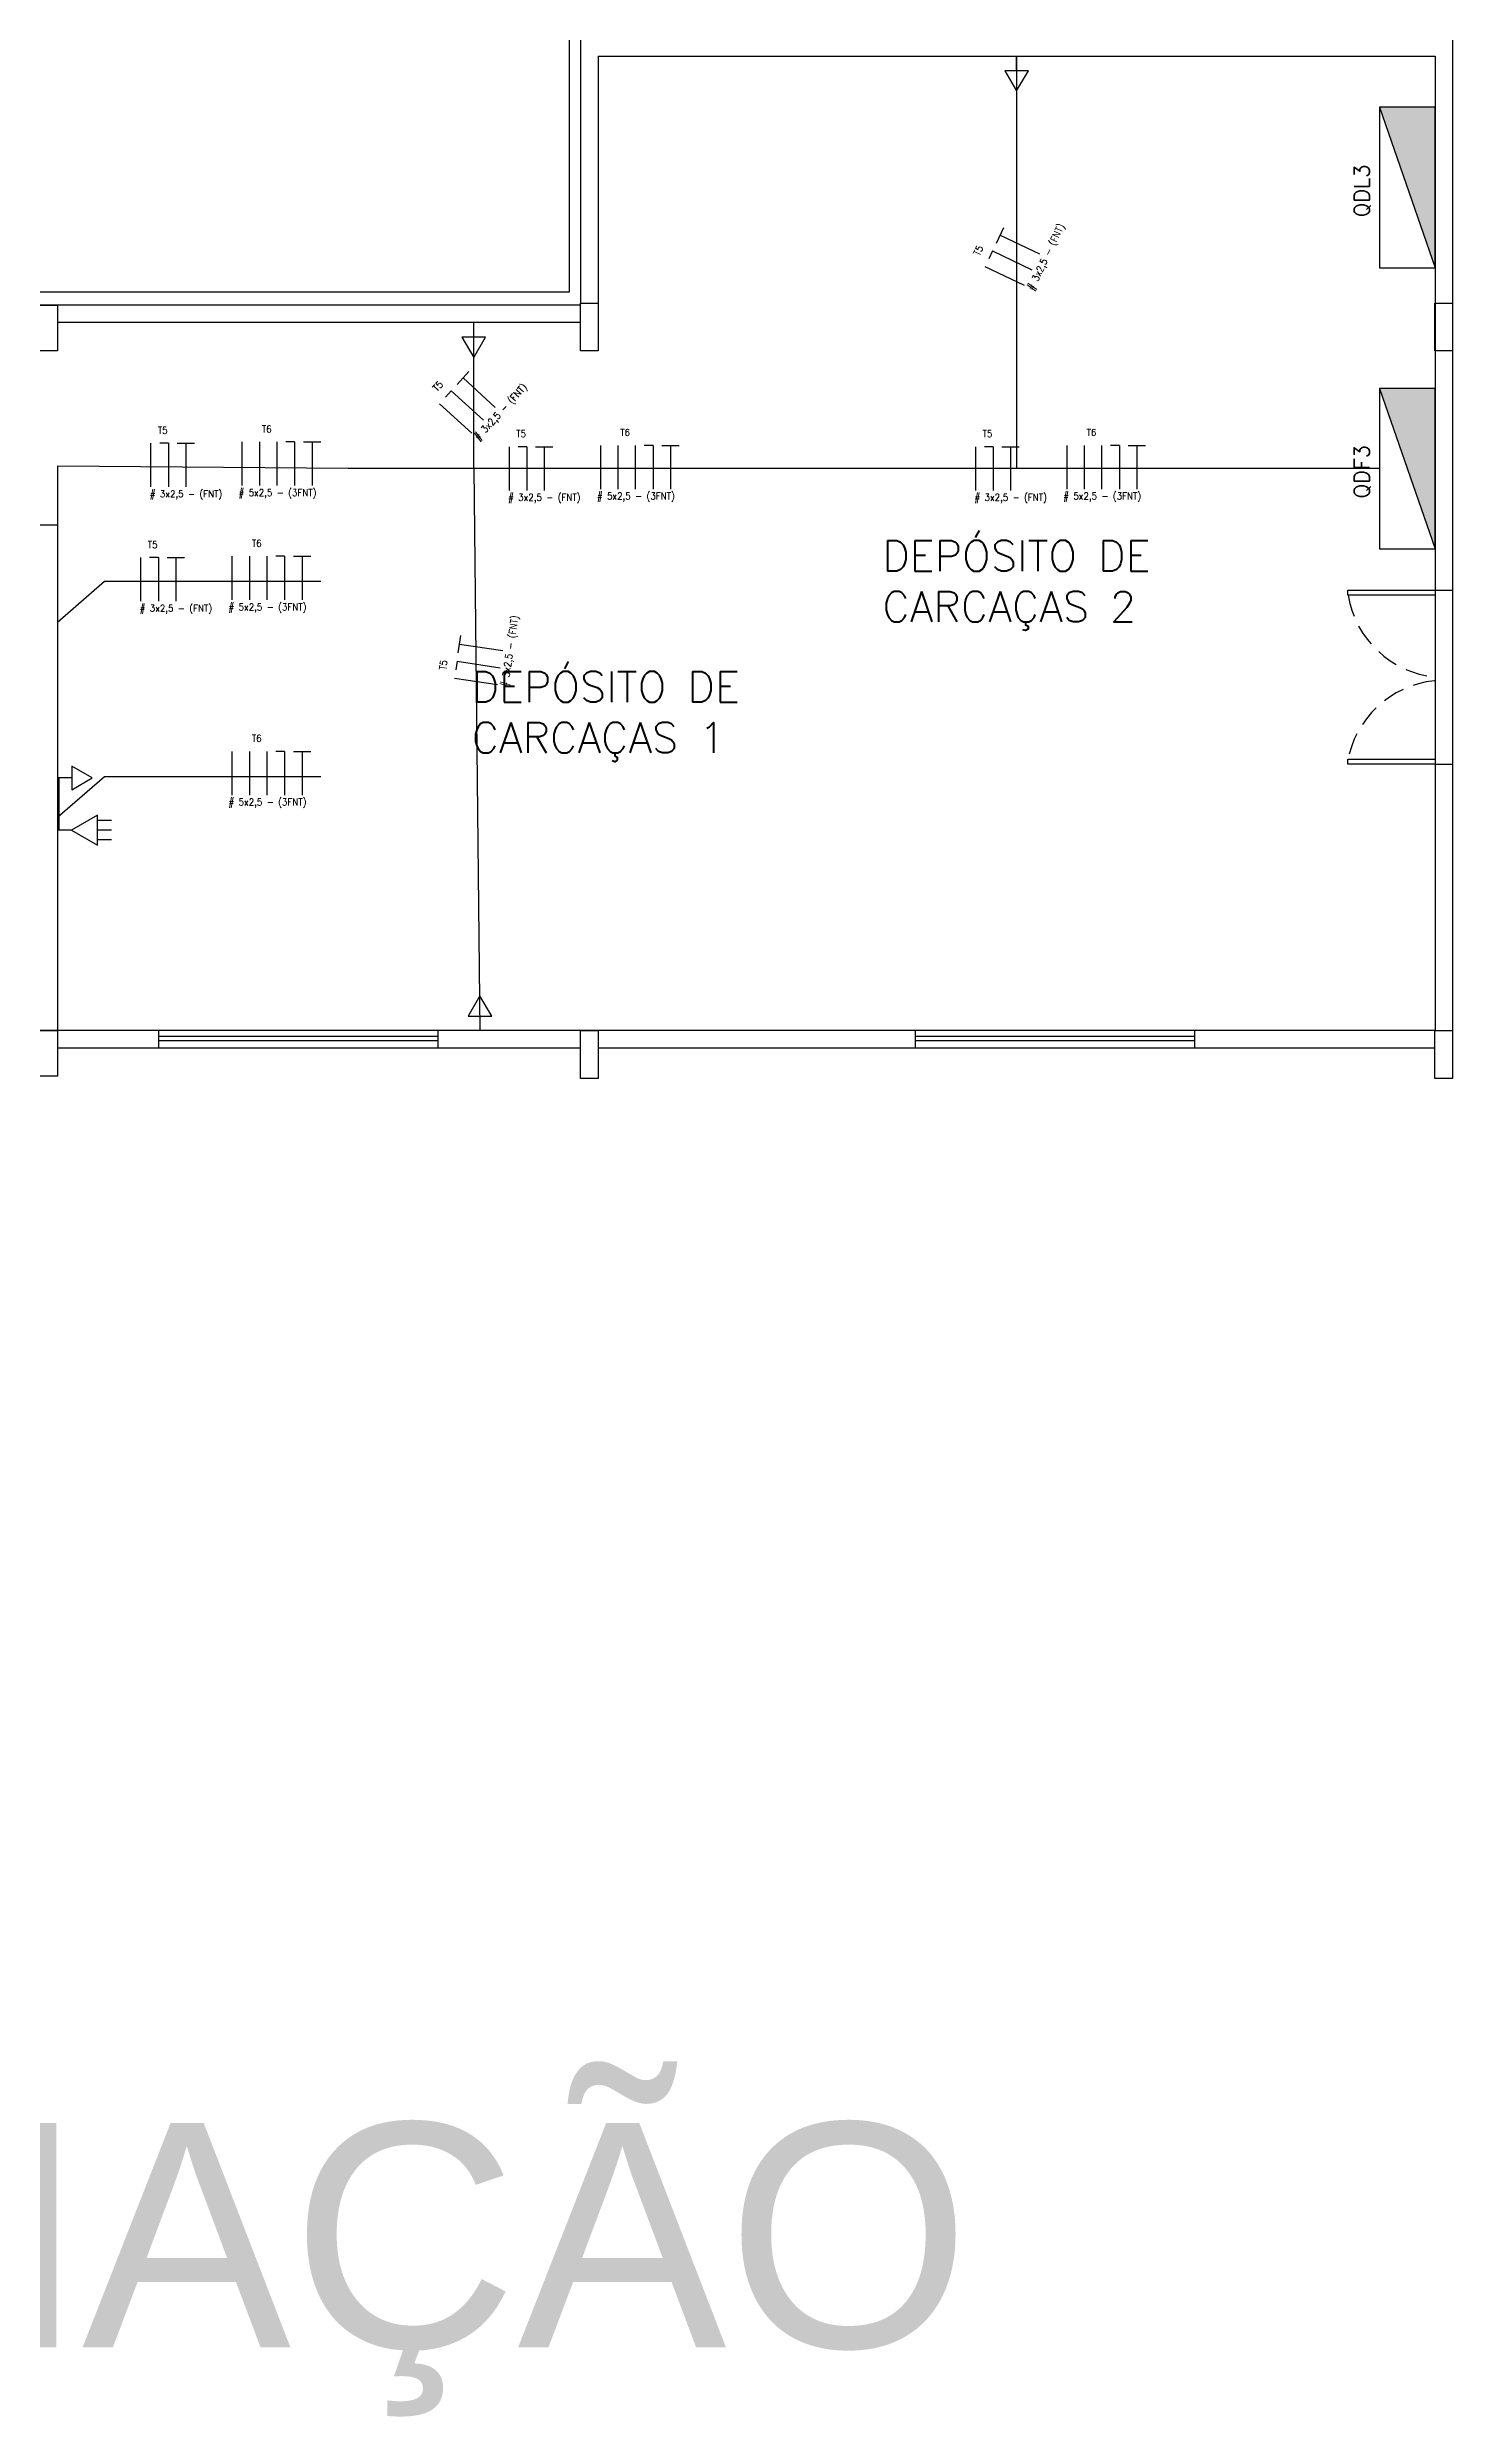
# Model space of a CAD drawing. Extents: x 103 to 641, y -58 to 322.
# Drawn here: x 394.03 to 410.14, y 63.74 to 90.93 of the extents above; entities that cross this region are included whole.
import ezdxf

# ---------------------------------------------------------------- set-up
doc = ezdxf.new("R2010")
doc.units = 0
doc.header["$MEASUREMENT"] = 0
doc.linetypes.add('DASHED2', pattern=[0.375, 0.25, -0.125])
for name, color, linetype in [('_ARQ', 5, 'Continuous'), ('_ARQ-TEXTO', 4, 'Continuous'), ('_COTAS', 4, 'Continuous'), ('_ELT-PONTO', 2, 'Continuous'), ('_ELT-PONTO-TEXTO', 4, 'Continuous'), ('_ELT_ELETRODUTOS', 6, 'Continuous'), ('ELET_FIAÇÃO', 1, 'Continuous')]:
    doc.layers.add(name, color=color, linetype=linetype)
doc.styles.add('textstyle3', font='romans')
doc.styles.add('textstyle4', font='arial.ttf')
doc.styles.add('textstyle6', font='Standard')
doc.styles.add('textstyle7', font='romans__.ttf')

# ---------------------------------------------------------------- blocks, each defined once
blk = doc.blocks.new('TOM_Monof_baixa')
at = {"layer": '_ELT-PONTO'}
for p, q in [((0.166, 0), (0, 0)), ((0.399, 0), (0.166, 0.135)), ((0.166, 0.135), (0.166, -0.135)), ((0.166, -0.135), (0.399, 0))]:
    blk.add_line(p, q, dxfattribs=at)
blk = doc.blocks.new('TOM_Trif_Baixa')
at = {"layer": '_ELT-PONTO'}
for p, q in [((-0.619, 0.111), (-0.459, 0.111)), ((-0.619, 0), (-0.459, 0)), ((-0.16, 0), (0, 0)), ((-0.619, -0.111), (-0.459, -0.111))]:
    blk.add_line(p, q, dxfattribs=at)
blk.add_lwpolyline([(-0.16, 0), (-0.459, 0.172), (-0.459, -0.172)], close=True, dxfattribs=at)
blk = doc.blocks.new('FIACAO_LAMP_FNT')
at = {"layer": 'ELET_FIAÇÃO', "color": 4, "linetype": 'Continuous'}
for p, q in [((0, -0.25), (0, 0.25)), ((0.2, 0.25), (0.1, 0.25)), ((0.2, 0.25), (0.2, -0.25)), ((0.3, 0.25), (0.5, 0.25)), ((0.4, 0.25), (0.4, -0.25))]:
    blk.add_line(p, q, dxfattribs=at)
at = {"layer": 'ELET_FIAÇÃO', "color": 4, "linetype": 'Continuous', "style": 'textstyle4'}
for tag, p in [('C', (0.079, 0.36)), ('B', (-0.014, -0.37))]:
    blk.add_attdef(tag, p, '', height=0.08, dxfattribs=at)
blk = doc.blocks.new('FIACAO_LAMP_ELETRO_3FNT')
at = {"layer": 'ELET_FIAÇÃO', "color": 4, "linetype": 'Continuous'}
for p, q in [((0, -0.25), (0, 0.25)), ((0.2, -0.25), (0.2, 0.25)), ((0.4, -0.25), (0.4, 0.25)), ((0.6, 0.25), (0.5, 0.25)), ((0.6, 0.25), (0.6, -0.25)), ((0.7, 0.25), (0.9, 0.25)), ((0.8, 0.25), (0.8, -0.25))]:
    blk.add_line(p, q, dxfattribs=at)
at = {"layer": 'ELET_FIAÇÃO', "color": 4, "linetype": 'Continuous', "style": 'textstyle4'}
for tag, p in [('C', (0.224, 0.36)), ('B', (-0.043, -0.37))]:
    blk.add_attdef(tag, p, '', height=0.08, dxfattribs=at)

msp = doc.modelspace()

# ---------------------------------------------------------------- hatches: boundary and pattern name
at = {"layer": '_ELT-PONTO', "linetype": 'Continuous', "transparency": 33554687}
for points in [[(409.943, 90.243), (409.307, 90.243), (409.943, 88.402)], [(409.943, 87.016), (409.307, 87.016), (409.943, 85.176)]]:
    msp.add_hatch(color=256, dxfattribs=at).paths.add_polyline_path(points, flags=0)

# ---------------------------------------------------------------- linework, layer by layer
at = {"layer": '_ARQ'}
for p, q in [((400.143, 126.481), (400.143, 87.995)), ((410.143, 94.165), (410.143, 79.447)), ((400.343, 90.829), (409.943, 90.829)), ((409.943, 90.829), (409.943, 79.647)), ((400.141, 87.972), (356.768, 87.972)), ((400.143, 87.772), (394.143, 87.772)), ((409.943, 84.703), (410.143, 84.703)), ((409.943, 82.703), (410.143, 82.703)), ((409.943, 79.647), (356.768, 79.647)), ((400.141, 79.447), (394.143, 79.447)), ((395.307, 79.447), (395.307, 79.65)), ((395.307, 79.585), (398.504, 79.585)), ((395.307, 79.532), (398.504, 79.532)), ((398.507, 79.65), (398.507, 79.447)), ((409.941, 79.447), (400.343, 79.447)), ((403.984, 79.447), (403.984, 79.65)), ((403.984, 79.585), (407.181, 79.585)), ((403.984, 79.532), (407.181, 79.532)), ((407.184, 79.65), (407.184, 79.447))]:
    msp.add_line(p, q, dxfattribs=at)
at = {"layer": '_ARQ', "linetype": 'Continuous'}
for p, q in [((400.343, 90.829), (400.343, 87.995)), ((394.143, 85.447), (393.914, 85.447)), ((394.143, 85.447), (394.143, 79.647)), ((409.943, 84.673), (409.943, 82.733))]:
    msp.add_line(p, q, dxfattribs=at)
at = {"layer": '_ARQ'}
for points in [[(394.143, 87.972), (394.143, 87.447), (393.914, 87.447), (393.914, 87.972)], [(394.143, 79.647), (394.143, 79.123), (393.914, 79.123), (393.914, 79.647)]]:
    msp.add_lwpolyline(points, close=True, dxfattribs=at)
at = {"layer": '_ARQ', "linetype": 'Continuous'}
for points in [[(400.343, 87.447), (400.141, 87.447), (400.141, 87.995), (400.343, 87.995)], [(410.143, 87.447), (409.941, 87.447), (409.941, 87.995), (410.143, 87.995)], [(409.943, 84.643), (408.943, 84.643), (408.943, 84.703), (409.943, 84.703)], [(409.943, 82.703), (408.943, 82.703), (408.943, 82.763), (409.943, 82.763)], [(400.343, 79.099), (400.141, 79.099), (400.141, 79.647), (400.343, 79.647)], [(410.143, 79.099), (409.941, 79.099), (409.941, 79.647), (410.143, 79.647)]]:
    msp.add_lwpolyline(points, close=True, dxfattribs=at)
at = {"layer": '_ARQ', "linetype": 'DASHED2'}
for centre, start, end in [((410.064, 84.833), 189.6213, 263.9217), ((410.056, 82.533), 96.0783, 170.3787)]:
    msp.add_arc(centre, 1.136, start, end, dxfattribs=at)
at = {"layer": '_ELT-PONTO', "linetype": 'Continuous'}
for p, q in [((409.307, 90.243), (409.943, 88.402)), ((409.307, 87.016), (409.943, 85.176))]:
    msp.add_line(p, q, dxfattribs=at)
for points in [[(409.943, 90.243), (409.307, 90.243), (409.307, 88.402), (409.943, 88.402)], [(409.943, 87.016), (409.307, 87.016), (409.307, 85.176), (409.943, 85.176)]]:
    msp.add_lwpolyline(points, close=True, dxfattribs=at)
at = {"layer": '_ELT_ELETRODUTOS', "linetype": 'Continuous'}
for p, q in [((400.017, 88.125), (400.017, 122.941)), ((405.143, 90.829), (405.143, 86.096)), ((378.969, 88.125), (400.017, 88.125)), ((398.917, 86.096), (398.917, 87.772)), ((397.476, 86.096), (394.143, 86.123)), ((394.143, 86.123), (394.143, 82.547)), ((409.307, 86.096), (397.476, 86.096)), ((398.917, 86.096), (398.989, 79.647)), ((394.143, 84.335), (394.685, 84.805)), ((394.685, 84.805), (397.163, 84.805)), ((394.143, 82.095), (394.685, 82.565)), ((394.161, 82.547), (394.161, 81.948)), ((394.685, 82.565), (397.163, 82.565))]:
    msp.add_line(p, q, dxfattribs=at)

# ---------------------------------------------------------------- block references
at = {"layer": '_COTAS', "linetype": 'Continuous'}
for name, p, rotation in [('TOM_Monof_baixa', (405.143, 90.829), 270), ('TOM_Monof_baixa', (398.917, 87.772), 270), ('TOM_Trif_Baixa', (394.143, 81.948), 180), ('TOM_Monof_baixa', (398.989, 79.647), 89.99999999999999)]:
    msp.add_blockref(name, p, dxfattribs=dict(at, rotation=rotation))
msp.add_blockref('TOM_Monof_baixa', (394.143, 82.547), dxfattribs=at)
at = {"layer": '_ELT_ELETRODUTOS', "linetype": 'Continuous'}
ref = msp.add_blockref('FIACAO_LAMP_FNT', (405.008, 88.306), dxfattribs=dict(at, rotation=64.50661795619068))
ref.add_attrib('B', '# 3x2,5 - (FNT)', (405.336, 88.134), dxfattribs={"layer": 'ELET_FIAÇÃO', "color": 4, "linetype": 'Continuous', "height": 0.08, "rotation": 64.5066, "style": 'textstyle6'})
ref.add_attrib('C', 'T5', (404.717, 88.532), dxfattribs={"layer": 'ELET_FIAÇÃO', "color": 4, "linetype": 'Continuous', "height": 0.08, "rotation": 64.5066, "style": 'textstyle6'})
ref = msp.add_blockref('FIACAO_LAMP_FNT', (398.71, 86.673), dxfattribs=dict(at, rotation=47.57373214578203))
ref.add_attrib('B', '# 3x2,5 - (FNT)', (398.974, 86.414), dxfattribs={"layer": 'ELET_FIAÇÃO', "color": 4, "linetype": 'Continuous', "height": 0.08, "rotation": 47.5737, "style": 'textstyle6'})
ref.add_attrib('C', 'T5', (398.498, 86.974), dxfattribs={"layer": 'ELET_FIAÇÃO', "color": 4, "linetype": 'Continuous', "height": 0.08, "rotation": 47.5737, "style": 'textstyle6'})
ref = msp.add_blockref('FIACAO_LAMP_FNT', (395.216, 86.137), dxfattribs=at)
ref.add_attrib('B', '# 3x2,5 - (FNT)', (395.203, 85.767), dxfattribs={"layer": 'ELET_FIAÇÃO', "color": 4, "linetype": 'Continuous', "height": 0.08, "style": 'textstyle6'})
ref.add_attrib('C', 'T5', (395.295, 86.497), dxfattribs={"layer": 'ELET_FIAÇÃO', "color": 4, "linetype": 'Continuous', "height": 0.08, "style": 'textstyle6'})
ref = msp.add_blockref('FIACAO_LAMP_ELETRO_3FNT', (396.264, 86.152), dxfattribs=at)
ref.add_attrib('C', 'T6', (396.488, 86.512), dxfattribs={"layer": 'ELET_FIAÇÃO', "color": 4, "linetype": 'Continuous', "height": 0.08, "style": 'textstyle6'})
ref.add_attrib('B', '# 5x2,5 - (3FNT)', (396.221, 85.782), dxfattribs={"layer": 'ELET_FIAÇÃO', "color": 4, "linetype": 'Continuous', "height": 0.08, "style": 'textstyle6'})
ref = msp.add_blockref('FIACAO_LAMP_FNT', (399.326, 86.096), dxfattribs=at)
ref.add_attrib('B', '# 3x2,5 - (FNT)', (399.312, 85.726), dxfattribs={"layer": 'ELET_FIAÇÃO', "color": 4, "linetype": 'Continuous', "height": 0.08, "style": 'textstyle6'})
ref.add_attrib('C', 'T5', (399.405, 86.456), dxfattribs={"layer": 'ELET_FIAÇÃO', "color": 4, "linetype": 'Continuous', "height": 0.08, "style": 'textstyle6'})
ref = msp.add_blockref('FIACAO_LAMP_ELETRO_3FNT', (400.374, 86.111), dxfattribs=at)
ref.add_attrib('C', 'T6', (400.598, 86.471), dxfattribs={"layer": 'ELET_FIAÇÃO', "color": 4, "linetype": 'Continuous', "height": 0.08, "style": 'textstyle6'})
ref.add_attrib('B', '# 5x2,5 - (3FNT)', (400.331, 85.741), dxfattribs={"layer": 'ELET_FIAÇÃO', "color": 4, "linetype": 'Continuous', "height": 0.08, "style": 'textstyle6'})
ref = msp.add_blockref('FIACAO_LAMP_FNT', (404.674, 86.096), dxfattribs=at)
ref.add_attrib('B', '# 3x2,5 - (FNT)', (404.66, 85.726), dxfattribs={"layer": 'ELET_FIAÇÃO', "color": 4, "linetype": 'Continuous', "height": 0.08, "style": 'textstyle6'})
ref.add_attrib('C', 'T5', (404.753, 86.456), dxfattribs={"layer": 'ELET_FIAÇÃO', "color": 4, "linetype": 'Continuous', "height": 0.08, "style": 'textstyle6'})
ref = msp.add_blockref('FIACAO_LAMP_ELETRO_3FNT', (405.722, 86.111), dxfattribs=at)
ref.add_attrib('C', 'T6', (405.946, 86.471), dxfattribs={"layer": 'ELET_FIAÇÃO', "color": 4, "linetype": 'Continuous', "height": 0.08, "style": 'textstyle6'})
ref.add_attrib('B', '# 5x2,5 - (3FNT)', (405.679, 85.741), dxfattribs={"layer": 'ELET_FIAÇÃO', "color": 4, "linetype": 'Continuous', "height": 0.08, "style": 'textstyle6'})
ref = msp.add_blockref('FIACAO_LAMP_FNT', (395.101, 84.825), dxfattribs=at)
ref.add_attrib('B', '# 3x2,5 - (FNT)', (395.087, 84.455), dxfattribs={"layer": 'ELET_FIAÇÃO', "color": 4, "linetype": 'Continuous', "height": 0.08, "style": 'textstyle6'})
ref.add_attrib('C', 'T5', (395.18, 85.185), dxfattribs={"layer": 'ELET_FIAÇÃO', "color": 4, "linetype": 'Continuous', "height": 0.08, "style": 'textstyle6'})
ref = msp.add_blockref('FIACAO_LAMP_ELETRO_3FNT', (396.149, 84.84), dxfattribs=at)
ref.add_attrib('C', 'T6', (396.373, 85.2), dxfattribs={"layer": 'ELET_FIAÇÃO', "color": 4, "linetype": 'Continuous', "height": 0.08, "style": 'textstyle6'})
ref.add_attrib('B', '# 5x2,5 - (3FNT)', (396.106, 84.47), dxfattribs={"layer": 'ELET_FIAÇÃO', "color": 4, "linetype": 'Continuous', "height": 0.08, "style": 'textstyle6'})
ref = msp.add_blockref('FIACAO_LAMP_FNT', (398.944, 83.651), dxfattribs=dict(at, rotation=81.58408697913431))
ref.add_attrib('B', '# 3x2,5 - (FNT)', (399.308, 83.583), dxfattribs={"layer": 'ELET_FIAÇÃO', "color": 4, "linetype": 'Continuous', "height": 0.08, "rotation": 81.5841, "style": 'textstyle6'})
ref.add_attrib('C', 'T5', (398.6, 83.782), dxfattribs={"layer": 'ELET_FIAÇÃO', "color": 4, "linetype": 'Continuous', "height": 0.08, "rotation": 81.5841, "style": 'textstyle6'})
ref = msp.add_blockref('FIACAO_LAMP_ELETRO_3FNT', (396.149, 82.6), dxfattribs=at)
ref.add_attrib('C', 'T6', (396.373, 82.96), dxfattribs={"layer": 'ELET_FIAÇÃO', "color": 4, "linetype": 'Continuous', "height": 0.08, "style": 'textstyle6'})
ref.add_attrib('B', '# 5x2,5 - (3FNT)', (396.106, 82.23), dxfattribs={"layer": 'ELET_FIAÇÃO', "color": 4, "linetype": 'Continuous', "height": 0.08, "style": 'textstyle6'})

# ---------------------------------------------------------------- texts
at = {"layer": '_ARQ-TEXTO', "linetype": 'Continuous', "attachment_point": 1}
for s, insert, char_height, width, style in [('DEPÓSITO DE \\PCARCAÇAS 2', (403.603, 85.271), 0.35, 7.0685, 'textstyle7'), ('DEPÓSITO DE \\PCARCAÇAS 1', (398.892, 83.767), 0.35, 6.968, 'textstyle7'), ('PLANTA ILUMINAÇÃO', (367.249, 67.11), 2.57438, 44.48312, 'textstyle4')]:
    msp.add_mtext(s, dxfattribs=dict(at, insert=insert, char_height=char_height, width=width, style=style))
at = {"layer": '_ELT-PONTO-TEXTO', "style": 'textstyle3'}
for s, p in [('QDL3', (409.19, 88.981)), ('QDF3', (409.19, 85.755))]:
    msp.add_text(s, height=0.176, rotation=90, dxfattribs=at).set_placement(p)

doc.saveas('drawing.dxf')
